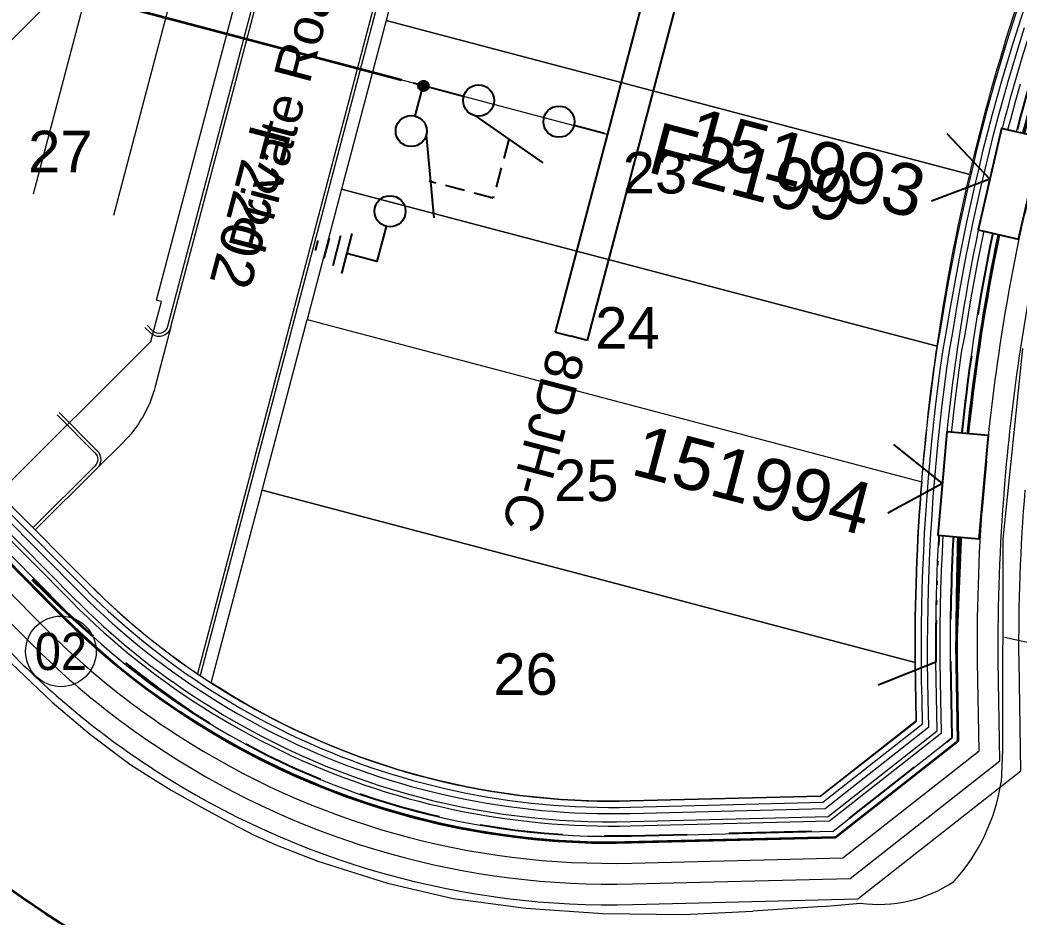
# Model space of a CAD drawing. Header units: metres. Extents: x 293418 to 294566, y 6233478 to 6234177.
# Drawn here: x 293853.39 to 293901.55, y 6233725.06 to 6233768.27 of the extents above; entities that cross this region are included whole.
import ezdxf
from ezdxf.enums import TextEntityAlignment as Align

# ---------------------------------------------------------------- set-up
doc = ezdxf.new("R2010")
doc.units = ezdxf.units.M
for name, pattern in [('Cable Exist UG', [7, 4, -1, 1, -1]), ('CENTERX2', [4, 2.5, -0.5, 0.5, -0.5]), ('DASHED', [19.05, 12.7, -6.35]), ('IE Trench LV', [6, 4, -2]), ('PHANTOMX2', [6.6, 3, -0.75, 0.2, -0.75, 0.2, -0.75, 0.2, -0.75])]:
    doc.linetypes.add(name, pattern=pattern)
doc.layers.get('0').update_dxf_attribs({"color": 6})
doc.layers.add('_User Miscellaneous1_Cons Lines', color=6, linetype='Continuous', lineweight=13, transparency=0.7)
doc.layers.add('_User Miscellaneous3_Roads', color=7, linetype='Continuous', lineweight=13, transparency=0.5)
for name, color, linetype, lineweight in [('_User Miscellaneous2_Lot Numbers', 54, 'Continuous', 13), ('_User Miscellaneous4', 151, 'Continuous', 13), ('_User_HV_Exist', 1, 'Continuous', 35), ('_User_LV_Exist', 5, 'Continuous', 35), ('Cadastre Developer_SP_NEW', 92, 'Continuous', 15), ('Cadastre Land Parcels_SP_EXT', 118, 'Continuous', 15), ('Mains_HV_EXT', 13, 'Continuous', 25), ('Mains_LV_SL_EXT', 135, 'Continuous', 25)]:
    doc.layers.add(name, color=color, linetype=linetype, lineweight=lineweight)
for name, color, linetype in [('Equip_HV_NEW', 2, 'Continuous'), ('Equip_SP_LV_NEW', 2, 'Continuous'), ('Mains_LV_New_T84', 2, 'Cable x'), ('Services_SP_NEW_UG', 2, 'IE Trench LV'), ('Trench_SP_NEW', 2, 'Continuous'), ('UG_Details_SP_MISC', 7, 'Continuous')]:
    doc.layers.add(name, color=color, linetype=linetype)
doc.styles.add('ARIAL', font='arial.ttf', dxfattribs={"height": 2})
doc.styles.get("Standard").update_dxf_attribs({"font": 'arial.ttf'})
doc.styles.add('SWG_LABEL', font='arial.ttf')
doc.styles.add('SWITCH_LABEL', font='arial.ttf', dxfattribs={"height": 2})
doc.linetypes.add('Cable New UG', pattern='A,5.5,-0.01,["X",Standard,S=1.8,R=0,X=0,Y=-0.94],-1.7', length=7.21)
doc.linetypes.add('Cable x', pattern='A,4.5,-0.01,["X",Standard,S=1.25,R=0,X=0,Y=-0.65],-1.2', length=5.71)

# ---------------------------------------------------------------- blocks, each defined once
blk = doc.blocks.new('*U532')
at = {"width": 0.9}
blk.add_attdef('ASSET_NUM', text='', height=2, dxfattribs=at).set_placement((4, 2), align=Align.MIDDLE_LEFT)
for tag, p, flags in [('SUBURB', (-2, 0), 1), ('STREETNAME', (-1.8, 0), 9), ('PARENT', (-1.6, 0), 9), ('NOTES', (-1.4, 0), 9), ('LOCATION', (-1.2, 0), 9), ('LEGEND', (-1, 0), 9), ('USAGE', (-0.8, 0), 9), ('SUPPORT_TYPE', (-0.6, 0), 9), ('STATE', (-0.4, 0), 9), ('OWNED_BY', (-0.2, 0), 9)]:
    blk.add_attdef(tag, p, '', height=0.2, rotation=270, dxfattribs=dict(flags=flags))
blk.add_wipeout([(1.349, -2.331), (-2.584, 0.758), (-1.349, 2.331), (2.584, -0.758)])
blk.add_lwpolyline([(2.584, -0.758), (-0.365, 1.558), (1.601, 0.014), (-1.349, 2.331), (-2.584, 0.758), (1.349, -2.331)], close=True)
blk = doc.blocks.new('SWG_SIE_SU_NEW')
at = {"linetype": 'CENTERX2'}
h = blk.add_hatch(color=256, dxfattribs=at)
h.dxf.hatch_style = 1
edge = h.paths.add_edge_path()
edge.add_arc((9, 0), 0.25, 0, 360)
at = {"linetype": 'Continuous'}
blk.add_line((6.25, 0.75), (2.491, 2.118), dxfattribs=at)
at = {"linetype": 'CENTERX2'}
for p, q in [((0, 0), (1.5, 0)), ((7, 0), (10, 0))]:
    blk.add_line(p, q, dxfattribs=at)
at = {"linetype": 'DASHED', "ltscale": 0.075}
blk.add_lwpolyline([(4.371, 1.434), (4.371, 4.371), (7.566, 4.371)], dxfattribs=at)
for centre in [(2.25, 0), (6.25, 0)]:
    blk.add_circle(centre, 0.75)
at = {"linetype": 'CENTERX2'}
blk.add_circle((9, 0), 0.25, dxfattribs=at)
at = {"flags": 8}
blk.add_attdef('ASSET_NUM', text='', height=2, rotation=180, dxfattribs=at).set_placement((-3, 0.012), align=Align.MIDDLE_LEFT)
at = {"flags": 1}
blk.add_attdef('Z', (0, 0), '', height=0.2, dxfattribs=at)
at = {"style": 'SWITCH_LABEL', "flags": 9}
blk.add_attdef('STREET_CODE', text='', height=0.2, dxfattribs=at).set_placement((0, 0), align=Align.MIDDLE_LEFT)
at = {"flags": 9}
for tag, p in [('ORIENTATION', (0, -0.2)), ('PARENT', (0, -0.4)), ('SUBURB', (0, -0.8)), ('STREETNAME', (0, -1)), ('USAGE', (0, -0.6)), ('LOCATION', (0, -1.2)), ('NOTES', (0, -1.4)), ('OPERATED_BY', (-0.009, -1.841)), ('OWNED_BY', (-0.003, -1.619)), ('MAINTAINED_BY', (-0.011, -2.048))]:
    blk.add_attdef(tag, text='', height=0.2, dxfattribs=at).set_placement(p, align=Align.MIDDLE_LEFT)
blk = doc.blocks.new('SWG_SIE_ES_NEW')
for p, q in [((2.5, 0.75), (6.259, 2.118)), ((8, -1.5), (10, -1.5)), ((8.25, -2), (9.75, -2)), ((8.5, -2.5), (9.5, -2.5)), ((8.75, -3), (9.25, -3))]:
    blk.add_line(p, q)
blk.add_lwpolyline([(1.75, 0), (0, 0)])
at = {"flags": 128}
blk.add_lwpolyline([(7.25, 0), (9, 0), (9, -1.5)], dxfattribs=at)
for centre in [(2.5, 0), (6.5, 0)]:
    blk.add_circle(centre, 0.75)
at = {"flags": 1}
blk.add_attdef('Z', (0.121, -0.013), '', height=0.2, dxfattribs=at)
at = {"style": 'SWITCH_LABEL', "flags": 9}
blk.add_attdef('STREET_CODE', text='', height=0.2, dxfattribs=at).set_placement((0.121, -0.213), align=Align.MIDDLE_LEFT)
at = {"flags": 9}
for tag, p in [('ORIENTATION', (0.121, -0.413)), ('SUBURB', (0.121, -1.013)), ('USAGE', (0.121, -0.813)), ('PARENT', (0.121, -0.613)), ('STREETNAME', (0.121, -1.213)), ('LOCATION', (0.121, -1.413)), ('OWNED_BY', (0.11, -1.824)), ('NOTES', (0.121, -1.613)), ('OPERATED_BY', (0.103, -2.047)), ('MAINTAINED_BY', (0.102, -2.253))]:
    blk.add_attdef(tag, text='', height=0.2, dxfattribs=at).set_placement(p, align=Align.MIDDLE_LEFT)
at = {"style": 'ARIAL', "width": 0.9, "flags": 8}
blk.add_attdef('ASSET_NUM', text='', height=2, dxfattribs=at).set_placement((5.75, -4.5), align=Align.MIDDLE_CENTER)
blk = doc.blocks.new('*U494')
for p, q in [((-1.6, 0), (-1.6, 54.053)), ((-1.6, 54.053), (-0.8, 54.053)), ((0, 54.053), (-0.8, 54.053)), ((0, 0), (0, 54.053)), ((-1.6, 0), (-0.8, 0)), ((0, 0), (-0.8, 0))]:
    blk.add_line(p, q)
at = {"style": 'ARIAL'}
blk.add_attdef('SWG_TYPE', text='', height=1.8, rotation=90, dxfattribs=at).set_placement((-0.8, 54.798), align=Align.MIDDLE_LEFT)
blk.add_attdef('SUB_TYPE', text='', height=1.8, rotation=90, dxfattribs=at).set_placement((-0.8, -0.757), align=Align.MIDDLE_RIGHT)
blk = doc.blocks.new('*U628')
blk.add_circle((0, 0), 1.7)
at = {"width": 0.9}
blk.add_attdef('CODE', text='', height=1.8, dxfattribs=at).set_placement((0, 0), align=Align.MIDDLE_CENTER)
at = {"flags": 1}
blk.add_attdef('Z', (0, 0), '', height=0.2, dxfattribs=at)

msp = doc.modelspace()

# ---------------------------------------------------------------- linework, layer by layer
at = {"layer": '_User Miscellaneous1_Cons Lines', "flags": 128}
for points in [[(293910.193, 6233798.197, -0.026616), (293883.543, 6233815.678), (293879.766, 6233818.5), (293875.968, 6233821.434), (293872.29, 6233824.322), (293867.139, 6233828.367), (293861.988, 6233832.412), (293856.045, 6233837.079), (293850.577, 6233841.372), (293848.334, 6233843.133), (293846.17, 6233845.31, 0), (293842.01, 6233849.493), (293835.734, 6233855.804), (293818.328, 6233873.306, 0.17303)], [(293789.116, 6233809.09), (293796.274, 6233801.893), (293802.197, 6233795.937), (293806.78, 6233791.328), (293812.069, 6233786.01), (293821.095, 6233776.934), (293825.961, 6233772.042), (293831.249, 6233766.724), (293835.833, 6233762.115), (293841.756, 6233756.159), (293852.369, 6233745.488), (293852.938, 6233744.907), (293856.715, 6233741.11, 0.054312), (293862.606, 6233736.342, 0.151543), (293882.784, 6233730.66), (293891.952, 6233730.892), (293896.555, 6233734.509), (293896.507, 6233737.324, -0.022427), (293896.822, 6233746.032, -0.016418), (293897.561, 6233752.56, -0.021681), (293899.131, 6233760.833, -0.021146), (293901.386, 6233768.925, -0.014725), (293903.601, 6233775.063, -0.01698)], [(293788.407, 6233808.385), (293795.564, 6233801.188), (293801.488, 6233795.232), (293806.071, 6233790.623), (293811.36, 6233785.305), (293820.386, 6233776.229), (293825.251, 6233771.337), (293830.54, 6233766.019), (293835.124, 6233761.41), (293841.047, 6233755.454), (293851.657, 6233744.785), (293852.227, 6233744.204), (293856.006, 6233740.405, 0.0543), (293862.063, 6233735.502, 0.151528), (293882.809, 6233729.661), (293892.309, 6233729.9), (293897.563, 6233734.03), (293897.507, 6233737.337, -0.022418), (293897.819, 6233745.952, -0.016421), (293898.55, 6233752.415, -0.021684), (293900.105, 6233760.605, -0.021144), (293902.336, 6233768.615, -0.014719)], [(293787.911, 6233807.891), (293795.068, 6233800.694), (293800.991, 6233794.738), (293805.575, 6233790.129), (293810.864, 6233784.812), (293819.89, 6233775.736), (293824.755, 6233770.843), (293830.044, 6233765.525), (293834.627, 6233760.916), (293840.551, 6233754.96), (293851.159, 6233744.294), (293851.728, 6233743.712), (293855.51, 6233739.911, 0.054292), (293861.683, 6233734.914, 0.151517), (293882.827, 6233728.961), (293892.559, 6233729.206), (293898.269, 6233733.694), (293898.207, 6233737.346, -0.022411), (293898.517, 6233745.895, -0.016423), (293899.243, 6233752.314, -0.021687), (293900.786, 6233760.445, -0.021143), (293903.002, 6233768.398, -0.014715)], [(293787.698, 6233807.68), (293794.855, 6233800.483), (293800.779, 6233794.527), (293805.362, 6233789.918), (293810.651, 6233784.6), (293819.677, 6233775.524), (293824.542, 6233770.632), (293829.831, 6233765.314), (293834.415, 6233760.705), (293840.338, 6233754.749), (293850.945, 6233744.083), (293851.515, 6233743.501), (293855.297, 6233739.699, 0.054289), (293861.521, 6233734.662, 0.151513), (293882.835, 6233728.661), (293892.666, 6233728.909), (293898.571, 6233733.55), (293898.507, 6233737.349, -0.022409), (293898.816, 6233745.871, -0.016424), (293899.54, 6233752.271, -0.021688), (293901.078, 6233760.376, -0.021143), (293903.287, 6233768.305, -0.014714)], [(293794.146, 6233799.778), (293800.07, 6233793.822), (293804.653, 6233789.213), (293809.942, 6233783.895), (293818.968, 6233774.819), (293823.833, 6233769.926), (293829.122, 6233764.609), (293833.706, 6233760), (293839.629, 6233754.044), (293850.234, 6233743.38), (293850.803, 6233742.799), (293854.588, 6233738.994, 0.054279), (293860.978, 6233733.822, 0.151498), (293882.861, 6233727.661), (293893.023, 6233727.918), (293899.58, 6233733.071), (293899.507, 6233737.362, -0.022399), (293899.813, 6233745.791, -0.016427), (293900.529, 6233752.127, -0.021692), (293902.052, 6233760.148, -0.021141)], [(293793.437, 6233799.072), (293799.361, 6233793.116), (293803.944, 6233788.508), (293809.233, 6233783.19), (293818.259, 6233774.114), (293823.124, 6233769.221), (293828.413, 6233763.903), (293832.997, 6233759.295), (293838.92, 6233753.339), (293849.522, 6233742.678), (293850.092, 6233742.096), (293853.879, 6233738.289, 0.054269), (293860.435, 6233732.982, 0.151485), (293882.887, 6233726.662), (293893.38, 6233726.926), (293900.588, 6233732.591), (293900.507, 6233737.375, -0.02239), (293900.809, 6233745.711, -0.016431), (293901.519, 6233751.982, -0.021695), (293903.025, 6233759.92, -0.021139)], [(293792.728, 6233798.367), (293798.652, 6233792.411), (293803.235, 6233787.802), (293808.524, 6233782.485), (293817.55, 6233773.409), (293822.415, 6233768.516), (293827.704, 6233763.198), (293832.287, 6233758.589), (293838.211, 6233752.633), (293848.81, 6233741.975), (293849.38, 6233741.394), (293853.17, 6233737.584, 0.054259), (293859.893, 6233732.142, 0.151472), (293882.912, 6233725.662), (293893.737, 6233725.935), (293901.596, 6233732.112), (293901.507, 6233737.388, -0.02238), (293901.806, 6233745.63, -0.016434)]]:
    msp.add_lwpolyline(points, format="xyb", dxfattribs=at)
for points in [[(293881.613, 6233864.404), (293854.027, 6233759.876)], [(293885.48, 6233863.383), (293857.895, 6233758.855)], [(293881.678, 6233762.757), (293842.627, 6233773.111)], [(293900.811, 6233738.548), (293943.011, 6233729.311)]]:
    msp.add_lwpolyline(points, dxfattribs=at)
at = {"layer": '_User Miscellaneous1_Cons Lines', "linetype": 'Continuous'}
for points in [[(293852.726, 6233744.695), (293856.503, 6233740.898), (293856.878, 6233740.525), (293857.259, 6233740.158), (293857.647, 6233739.797), (293858.039, 6233739.441), (293858.436, 6233739.092), (293858.838, 6233738.748), (293859.245, 6233738.41), (293859.659, 6233738.078), (293860.076, 6233737.753), (293860.498, 6233737.434), (293860.924, 6233737.12), (293861.356, 6233736.813), (293861.792, 6233736.513), (293862.232, 6233736.219), (293862.676, 6233735.932), (293863.125, 6233735.651), (293863.578, 6233735.377), (293864.035, 6233735.109), (293864.495, 6233734.849), (293864.96, 6233734.596), (293865.428, 6233734.348), (293865.901, 6233734.109), (293866.376, 6233733.876), (293866.854, 6233733.65), (293867.336, 6233733.432), (293867.822, 6233733.22), (293868.31, 6233733.016), (293868.801, 6233732.819), (293869.296, 6233732.629), (293869.793, 6233732.447), (293870.292, 6233732.273), (293870.794, 6233732.105), (293871.299, 6233731.944), (293871.806, 6233731.792), (293872.315, 6233731.647), (293872.826, 6233731.509), (293873.339, 6233731.379), (293873.854, 6233731.256), (293874.371, 6233731.142), (293874.889, 6233731.035), (293875.409, 6233730.935), (293875.931, 6233730.843), (293876.453, 6233730.759), (293876.977, 6233730.682), (293877.502, 6233730.614), (293878.027, 6233730.553), (293878.554, 6233730.5), (293879.081, 6233730.455), (293879.609, 6233730.417), (293880.138, 6233730.386), (293880.669, 6233730.364), (293881.199, 6233730.35), (293881.73, 6233730.344), (293882.26, 6233730.346), (293882.789, 6233730.355), (293892.058, 6233730.59), (293896.865, 6233734.362), (293896.835, 6233735.541), (293896.818, 6233736.432), (293896.807, 6233737.326), (293896.806, 6233738.213), (293896.813, 6233739.104), (293896.827, 6233739.992), (293896.85, 6233740.883), (293896.88, 6233741.773), (293896.917, 6233742.664), (293896.963, 6233743.554), (293897.017, 6233744.442), (293897.078, 6233745.33), (293897.149, 6233746.218), (293897.226, 6233747.106), (293897.312, 6233747.992), (293897.405, 6233748.88), (293897.507, 6233749.764), (293897.616, 6233750.647), (293897.733, 6233751.531), (293897.857, 6233752.407), (293898.022, 6233753.275), (293898.166, 6233754.159), (293898.317, 6233755.038), (293898.474, 6233755.915), (293898.64, 6233756.789), (293898.814, 6233757.662), (293898.996, 6233758.534), (293899.185, 6233759.404), (293899.382, 6233760.273), (293899.586, 6233761.142), (293899.787, 6233762.015), (293900.007, 6233762.876), (293900.236, 6233763.737), (293900.472, 6233764.595), (293900.715, 6233765.452), (293900.968, 6233766.306), (293901.227, 6233767.157), (293901.493, 6233768.006), (293901.768, 6233768.854)], [(293852.513, 6233744.483), (293856.291, 6233740.685), (293856.668, 6233740.311), (293857.053, 6233739.941), (293857.443, 6233739.576), (293857.839, 6233739.217), (293858.24, 6233738.865), (293858.645, 6233738.519), (293859.056, 6233738.178), (293859.473, 6233737.843), (293859.893, 6233737.515), (293860.318, 6233737.193), (293860.748, 6233736.877), (293861.184, 6233736.567), (293861.623, 6233736.264), (293862.067, 6233735.969), (293862.515, 6233735.679), (293862.968, 6233735.396), (293863.425, 6233735.119), (293863.885, 6233734.849), (293864.35, 6233734.587), (293864.818, 6233734.332), (293865.29, 6233734.082), (293865.767, 6233733.84), (293866.246, 6233733.606), (293866.728, 6233733.378), (293867.214, 6233733.158), (293867.704, 6233732.944), (293868.196, 6233732.738), (293868.691, 6233732.54), (293869.19, 6233732.348), (293869.691, 6233732.165), (293870.195, 6233731.989), (293870.702, 6233731.82), (293871.211, 6233731.658), (293871.722, 6233731.504), (293872.234, 6233731.358), (293872.75, 6233731.219), (293873.267, 6233731.088), (293873.787, 6233730.963), (293874.308, 6233730.848), (293874.83, 6233730.74), (293875.355, 6233730.64), (293875.881, 6233730.547), (293876.407, 6233730.462), (293876.936, 6233730.385), (293877.466, 6233730.316), (293877.995, 6233730.255), (293878.526, 6233730.201), (293879.058, 6233730.156), (293879.589, 6233730.118), (293880.123, 6233730.086), (293880.658, 6233730.065), (293881.194, 6233730.05), (293881.729, 6233730.044), (293882.263, 6233730.046), (293882.796, 6233730.055), (293892.165, 6233730.292), (293897.169, 6233734.219), (293897.135, 6233735.548), (293897.118, 6233736.437), (293897.107, 6233737.328), (293897.106, 6233738.212), (293897.113, 6233739.1), (293897.127, 6233739.986), (293897.15, 6233740.874), (293897.18, 6233741.761), (293897.217, 6233742.65), (293897.262, 6233743.537), (293897.317, 6233744.423), (293897.377, 6233745.308), (293897.448, 6233746.193), (293897.525, 6233747.078), (293897.611, 6233747.962), (293897.704, 6233748.847), (293897.805, 6233749.729), (293897.914, 6233750.609), (293898.03, 6233751.49), (293898.153, 6233752.358), (293898.318, 6233753.223), (293898.461, 6233754.11), (293898.612, 6233754.986), (293898.769, 6233755.86), (293898.935, 6233756.731), (293899.108, 6233757.602), (293899.289, 6233758.472), (293899.478, 6233759.339), (293899.674, 6233760.206), (293899.878, 6233761.074), (293900.078, 6233761.944), (293900.297, 6233762.8), (293900.526, 6233763.658), (293900.76, 6233764.514), (293901.004, 6233765.368), (293901.255, 6233766.22), (293901.513, 6233767.068), (293901.779, 6233767.915)], [(293852.087, 6233744.06), (293855.867, 6233740.261), (293856.249, 6233739.882), (293856.64, 6233739.505), (293857.037, 6233739.135), (293857.439, 6233738.77), (293857.847, 6233738.411), (293858.258, 6233738.06), (293858.676, 6233737.713), (293859.1, 6233737.372), (293859.528, 6233737.04), (293859.959, 6233736.713), (293860.397, 6233736.39), (293860.84, 6233736.076), (293861.287, 6233735.768), (293861.738, 6233735.467), (293862.193, 6233735.173), (293862.653, 6233734.885), (293863.118, 6233734.604), (293863.586, 6233734.329), (293864.058, 6233734.062), (293864.534, 6233733.803), (293865.014, 6233733.549), (293865.499, 6233733.303), (293865.986, 6233733.065), (293866.476, 6233732.833), (293866.97, 6233732.61), (293867.468, 6233732.392), (293867.969, 6233732.183), (293868.472, 6233731.981), (293868.98, 6233731.786), (293869.489, 6233731.6), (293870.002, 6233731.421), (293870.516, 6233731.249), (293871.033, 6233731.085), (293871.553, 6233730.928), (293872.074, 6233730.779), (293872.598, 6233730.638), (293873.123, 6233730.505), (293873.652, 6233730.379), (293874.183, 6233730.262), (293874.713, 6233730.152), (293875.246, 6233730.05), (293875.781, 6233729.955), (293876.316, 6233729.869), (293876.854, 6233729.79), (293877.393, 6233729.721), (293877.93, 6233729.659), (293878.47, 6233729.604), (293879.011, 6233729.558), (293879.55, 6233729.519), (293880.093, 6233729.487), (293880.638, 6233729.465), (293881.182, 6233729.45), (293881.727, 6233729.444), (293882.27, 6233729.446), (293882.809, 6233729.456), (293892.379, 6233729.697), (293897.777, 6233733.933), (293897.735, 6233735.562), (293897.718, 6233736.446), (293897.707, 6233737.332), (293897.706, 6233738.21), (293897.713, 6233739.093), (293897.727, 6233739.974), (293897.749, 6233740.857), (293897.779, 6233741.739), (293897.816, 6233742.623), (293897.861, 6233743.503), (293897.915, 6233744.384), (293897.976, 6233745.264), (293898.046, 6233746.143), (293898.122, 6233747.023), (293898.208, 6233747.902), (293898.3, 6233748.782), (293898.4, 6233749.658), (293898.509, 6233750.533), (293898.625, 6233751.409), (293898.745, 6233752.26), (293898.908, 6233753.119), (293899.053, 6233754.011), (293899.203, 6233754.883), (293899.359, 6233755.751), (293899.523, 6233756.617), (293899.696, 6233757.482), (293899.876, 6233758.347), (293900.064, 6233759.209), (293900.259, 6233760.071), (293900.463, 6233760.938), (293900.662, 6233761.802), (293900.878, 6233762.649), (293901.105, 6233763.502), (293901.338, 6233764.352), (293901.58, 6233765.201)]]:
    msp.add_lwpolyline(points, dxfattribs=at)
at = {"layer": '_User Miscellaneous3_Roads'}
for p, q in [((293901.674, 6233752.446, 104.93), (293900.729, 6233743.263, 104.565)), ((293900.729, 6233743.263, 104.565), (293900.716, 6233733.084, 104.162)), ((293851.18, 6233738.987, 102.863), (293854.94, 6233735.406, 102.864)), ((293854.94, 6233735.406, 102.864), (293856.721, 6233733.896, 102.879)), ((293856.721, 6233733.896, 102.879), (293857.854, 6233733.053, 102.898)), ((293857.854, 6233733.053, 102.898), (293858.689, 6233732.433, 102.909)), ((293900.716, 6233733.084, 104.162), (293900.64, 6233731.559, 104.083)), ((293858.689, 6233732.433, 102.909), (293859.783, 6233731.731, 102.927)), ((293859.783, 6233731.731, 102.927), (293860.678, 6233731.173, 102.94)), ((293860.678, 6233731.173, 102.94), (293862.111, 6233730.37, 102.956)), ((293862.111, 6233730.37, 102.956), (293863.188, 6233729.772, 102.962)), ((293863.188, 6233729.772, 102.962), (293864.64, 6233729.018, 102.981)), ((293864.64, 6233729.018, 102.981), (293865.72, 6233728.545, 103.009)), ((293865.72, 6233728.545, 103.009), (293867.738, 6233727.747, 103.061)), ((293867.738, 6233727.747, 103.061), (293871.099, 6233726.7, 103.084)), ((293871.099, 6233726.7, 103.084), (293874.255, 6233725.951, 103.126)), ((293874.255, 6233725.951, 103.126), (293877.756, 6233725.495, 103.15)), ((293877.756, 6233725.495, 103.15), (293881.461, 6233725.237, 103.191)), ((293885.341, 6233725.185, 103.229), (293888.692, 6233725.348, 103.239)), ((293881.461, 6233725.237, 103.191), (293885.341, 6233725.185, 103.229))]:
    msp.add_line(p, q, dxfattribs=at)
at = {"layer": '_User Miscellaneous3_Roads', "flags": 128}
for points in [[(293859.412, 6233753.465), (293859.661, 6233753.215, 0.57953), (293860.666, 6233753.485), (293865.476, 6233771.709, 0.2662), (293863.929, 6233777.47), (293814.445, 6233827.227, 0.414214), (293805.96, 6233827.251), (293784.846, 6233806.252)], [(293859.518, 6233753.571), (293859.767, 6233753.321, 0.57953), (293860.521, 6233753.523), (293865.331, 6233771.747, 0.2662), (293863.822, 6233777.365), (293814.339, 6233827.122, 0.414214), (293806.066, 6233827.144), (293788.517, 6233809.692)], [(293860.666, 6233753.485), (293859.911, 6233750.625, -0.133313), (293858.341, 6233747.902), (293857.109, 6233746.676)], [(293855.179, 6233749.255), (293857.005, 6233747.419, -0.414213), (293857.003, 6233746.783), (293854.026, 6233743.822)], [(293855.285, 6233749.361), (293857.111, 6233747.525, -0.414213), (293857.109, 6233746.676), (293854.131, 6233743.715)]]:
    msp.add_lwpolyline(points, format="xyb", dxfattribs=at)
for points in [[(293881.786, 6233811.956), (293861.946, 6233736.779)], [(293881.931, 6233811.918), (293862.077, 6233736.69)]]:
    msp.add_lwpolyline(points, dxfattribs=at)
at = {"layer": '_User Miscellaneous3_Roads', "elevation": 103.317}
msp.add_lwpolyline([(293892.054, 6233725.569), (293893.859, 6233725.735, 0.186493), (293898.365, 6233726.778, 0.149054), (293900.64, 6233731.559, 6.072535)], format="xyb", dxfattribs=at)
at = {"layer": '_User Miscellaneous3_Roads', "elevation": 103.317, "flags": 128}
msp.add_lwpolyline([(293892.054, 6233725.569), (293888.692, 6233725.348)], dxfattribs=at)
at = {"layer": '_User_HV_Exist', "linetype": 'Cable New UG'}
msp.add_lwpolyline([(293868.992, 6233830.726), (293872.084, 6233828.298), (293856.546, 6233769.421), (293871.763, 6233765.388)], dxfattribs=at)
at = {"layer": '_User_HV_Exist', "linetype": 'Cable Exist UG', "flags": 128}
for points in [[(293895.176, 6233811.155, 0.034696), (293912.718, 6233800.201), (293924.912, 6233793.909), (293921.761, 6233787.834, 0.076991), (293909.658, 6233757.394, 0.076324), (293907.612, 6233733.595), (293907.962, 6233717.911), (293892.304, 6233717.093), (293883.201, 6233716.849, -0.214624), (293844.158, 6233734.191), (293843.559, 6233734.865), (293832.581, 6233734.883), (293819.103, 6233721.416)], [(293820.017, 6233719.456), (293833.63, 6233733.031), (293842.553, 6233733.025, 0.20274), (293880.766, 6233714.85, 0.00622), (293892.353, 6233715.098), (293908.061, 6233715.909), (293908.467, 6233700.054)]]:
    msp.add_lwpolyline(points, format="xyb", dxfattribs=at)
at = {"layer": '_User_LV_Exist', "linetype": 'Cable New UG', "flags": 128}
for points in [[(293836.17, 6233758.94), (293850.945, 6233744.083), (293855.297, 6233739.699, 0.054289), (293861.521, 6233734.662, 0.151513), (293882.835, 6233728.661), (293892.666, 6233728.909), (293898.571, 6233733.55), (293898.507, 6233737.349, -0.006553), (293898.59, 6233743.37)], [(293900.539, 6233757.938, 0.024775), (293899.046, 6233748.35)]]:
    msp.add_lwpolyline(points, format="xyb", dxfattribs=at)
at = {"layer": 'Cadastre Developer_SP_NEW', "flags": 128}
for points in [[(293863.028, 6233777.314), (293857.104, 6233783.27), (293835.833, 6233762.115), (293841.756, 6233756.159), (293863.028, 6233777.314)], [(293852.369, 6233745.488), (293859.698, 6233752.783), (293860.216, 6233754.718), (293859.974, 6233754.782), (293864.619, 6233772.382), (293863.415, 6233776.924), (293863.028, 6233777.314), (293841.756, 6233756.159), (293852.369, 6233745.488)]]:
    msp.add_lwpolyline(points, dxfattribs=at)
for points in [[(293873.17, 6233776.372), (293871.027, 6233768.25), (293899.131, 6233760.833, -0.021146), (293901.386, 6233768.925), (293873.17, 6233776.372)], [(293871.027, 6233768.25), (293868.883, 6233760.128), (293897.561, 6233752.56, -0.021681), (293899.131, 6233760.833), (293871.027, 6233768.25)], [(293868.883, 6233760.128), (293867.225, 6233753.843), (293896.822, 6233746.032, -0.016418), (293897.561, 6233752.56), (293868.883, 6233760.128)], [(293896.822, 6233746.032, 0.022427), (293896.507, 6233737.324), (293865.056, 6233745.624), (293867.225, 6233753.843), (293896.822, 6233746.032)], [(293896.507, 6233737.324), (293896.555, 6233734.509), (293891.952, 6233730.892), (293882.784, 6233730.66, -0.151543), (293862.606, 6233736.342), (293865.056, 6233745.624), (293896.507, 6233737.324)]]:
    msp.add_lwpolyline(points, format="xyb", dxfattribs=at)
at = {"layer": 'Cadastre Land Parcels_SP_EXT', "linetype": 'Continuous'}
msp.add_lwpolyline([(293852.938, 6233744.907), (293856.715, 6233741.11), (293857.088, 6233740.74), (293857.466, 6233740.376), (293857.85, 6233740.017), (293858.238, 6233739.665), (293858.633, 6233739.318), (293859.031, 6233738.978), (293859.435, 6233738.643), (293859.845, 6233738.313), (293860.259, 6233737.991), (293860.677, 6233737.674), (293861.1, 6233737.363), (293861.528, 6233737.059), (293861.96, 6233736.761), (293862.396, 6233736.47), (293862.838, 6233736.185), (293863.283, 6233735.907), (293863.732, 6233735.635), (293864.185, 6233735.369), (293864.641, 6233735.112), (293865.102, 6233734.86), (293865.566, 6233734.615), (293866.034, 6233734.377), (293866.506, 6233734.147), (293866.98, 6233733.922), (293867.458, 6233733.706), (293867.94, 6233733.496), (293868.423, 6233733.293), (293868.911, 6233733.098), (293869.401, 6233732.91), (293869.894, 6233732.73), (293870.389, 6233732.556), (293870.887, 6233732.39), (293871.388, 6233732.231), (293871.891, 6233732.08), (293872.395, 6233731.936), (293872.901, 6233731.8), (293873.41, 6233731.67), (293873.921, 6233731.548), (293874.433, 6233731.435), (293874.948, 6233731.329), (293875.463, 6233731.23), (293875.98, 6233731.139), (293876.498, 6233731.055), (293877.018, 6233730.979), (293877.538, 6233730.912), (293878.06, 6233730.852), (293878.582, 6233730.798), (293879.105, 6233730.754), (293879.628, 6233730.717), (293880.153, 6233730.685), (293880.679, 6233730.664), (293881.205, 6233730.65), (293881.731, 6233730.644), (293882.257, 6233730.646), (293882.783, 6233730.655), (293891.951, 6233730.887), (293891.951, 6233730.887), (293896.562, 6233734.505), (293896.535, 6233735.535), (293896.518, 6233736.427), (293896.507, 6233737.324), (293896.506, 6233738.214), (293896.513, 6233739.107), (293896.527, 6233739.999), (293896.55, 6233740.892), (293896.58, 6233741.784), (293896.618, 6233742.678), (293896.663, 6233743.57), (293896.718, 6233744.462), (293896.779, 6233745.352), (293896.85, 6233746.243), (293896.927, 6233747.133), (293897.014, 6233748.022), (293897.107, 6233748.912), (293897.209, 6233749.8), (293897.319, 6233750.686), (293897.436, 6233751.571), (293897.561, 6233752.456), (293897.727, 6233753.327), (293897.87, 6233754.209), (293898.021, 6233755.09), (293898.179, 6233755.969), (293898.346, 6233756.846), (293898.52, 6233757.722), (293898.702, 6233758.597), (293898.892, 6233759.469), (293899.089, 6233760.341), (293899.294, 6233761.21), (293899.495, 6233762.085), (293899.717, 6233762.951), (293899.946, 6233763.815), (293900.183, 6233764.675), (293900.427, 6233765.535), (293900.68, 6233766.392), (293900.94, 6233767.245), (293901.207, 6233768.098), (293901.483, 6233768.948)], dxfattribs=at)
at = {"layer": 'Mains_HV_EXT', "linetype": 'Cable Exist UG'}
for points in [[(293698.113, 6233549.025), (293697.766, 6233550.641), (293702.776, 6233559.944), (293702.776, 6233559.944), (293717.575, 6233551.927), (293728.142, 6233572.449), (293728.142, 6233572.449), (293728.874, 6233573.897), (293750.544, 6233613.971), (293782.709, 6233673.317), (293788.661, 6233684.311), (293790.924, 6233688.49), (293799.664, 6233701.468), (293812.232, 6233714.551), (293832.581, 6233734.883), (293843.559, 6233734.865), (293844.158, 6233734.191), (293844.158, 6233734.191, 0.201406), (293880.82, 6233716.842), (293880.82, 6233716.842), (293883.201, 6233716.849), (293892.304, 6233717.093), (293907.962, 6233717.911), (293907.939, 6233720.443)], [(293698.125, 6233548.648), (293699.888, 6233549.163), (293704.223, 6233556.886), (293704.223, 6233556.886), (293718.726, 6233549.026), (293730.626, 6233572.971), (293730.626, 6233572.971), (293752.296, 6233613.019), (293784.478, 6233672.358), (293790.433, 6233683.351), (293792.648, 6233687.447), (293801.246, 6233700.196), (293813.681, 6233713.137), (293833.63, 6233733.031), (293842.553, 6233733.025), (293842.553, 6233733.025, 0.20274), (293880.766, 6233714.85), (293880.766, 6233714.85), (293883.205, 6233714.855), (293883.205, 6233714.855), (293892.353, 6233715.098), (293908.061, 6233715.909), (293908.222, 6233710.108)]]:
    msp.add_lwpolyline(points, format="xyb", dxfattribs=at)
at = {"layer": 'Mains_LV_New_T84', "color": 2, "linetype": 'Cable New UG', "lineweight": 35, "flags": 128}
msp.add_lwpolyline([(293794.794, 6233800.462), (293815.505, 6233779.719), (293834.415, 6233760.705), (293855.297, 6233739.699, 0.199485), (293881.852, 6233728.648), (293892.666, 6233728.909), (293898.571, 6233733.55), (293898.504, 6233738.167), (293898.812, 6233745.861, -0.037437), (293901.078, 6233760.376), (293903.287, 6233768.305), (293905.46, 6233774.327), (293908.035, 6233780.222), (293914.042, 6233792.445), (293911.377, 6233799.805, -0.031115), (293891.117, 6233812.723), (293886.016, 6233810.011)], format="xyb", dxfattribs=at)
at = {"layer": 'Mains_LV_SL_EXT', "linetype": 'Cable Exist UG'}
msp.add_lwpolyline([(293854.027, 6233721.963, -0.060925), (293843.532, 6233730.471)], format="xyb", dxfattribs=at)
at = {"layer": 'Services_SP_NEW_UG', "linetype": 'PHANTOMX2', "flags": 128}
for points in [[(293900.102, 6233760.607), (293897.634, 6233763.236)], [(293900.102, 6233760.607), (293896.727, 6233759.34)], [(293897.816, 6233745.949), (293895.005, 6233748.208)], [(293897.816, 6233745.949), (293894.65, 6233744.224)]]:
    msp.add_lwpolyline(points, dxfattribs=at)
at = {"layer": 'Services_SP_NEW_UG', "linetype": 'PHANTOMX2'}
msp.add_lwpolyline([(293897.816, 6233745.949, 0.022158), (293897.508, 6233737.333), (293894.279, 6233736.063)], format="xyb", dxfattribs=at)
at = {"layer": 'Trench_SP_NEW', "linetype": 'IE Trench LV', "flags": 128}
for points in [[(293906.714, 6233778.077, 0.010374), (293905.181, 6233774.438, 0.014715), (293903.002, 6233768.398, 0.014734), (293901.386, 6233762.875)], [(293900.246, 6233758.006, 0.024666), (293898.747, 6233748.376)], [(293898.347, 6233743.392, 0.01584), (293898.207, 6233737.346), (293898.269, 6233733.694), (293892.559, 6233729.206), (293882.827, 6233728.961, -0.151517), (293861.683, 6233734.914)]]:
    msp.add_lwpolyline(points, format="xyb", dxfattribs=at)
at = {"layer": 'Trench_SP_NEW', "linetype": 'IE Trench LV', "lineweight": 35, "flags": 128}
msp.add_lwpolyline([(293861.683, 6233734.914, -0.060993), (293851.728, 6233743.712), (293836.17, 6233758.941)], format="xyb", dxfattribs=at)

# ---------------------------------------------------------------- block references
at = {"layer": '_User Miscellaneous4'}
msp.add_blockref('*U628', (293855.366, 6233737.858), dxfattribs=at).add_auto_attribs({'CODE': '02'})
at = {"layer": 'Equip_HV_NEW', "linetype": 'CENTERX2', "rotation": 165.2162599744069}
msp.add_blockref('*U494', (293892.959, 6233805.505), dxfattribs=at).add_auto_attribs({'SUB_TYPE': 'PS', 'SWG_TYPE': '8DJH-C'})
at = {"layer": 'Equip_HV_NEW', "linetype": 'CENTERX2'}
ref = msp.add_blockref('SWG_SIE_ES_NEW', (293872.875, 6233765.341), dxfattribs=dict(at, rotation=255.2162599744069))
ref.add_attrib('ASSET_NUM', 'F2202', dxfattribs={"layer": '0', "height": 2, "rotation": 255.2163, "style": 'ARIAL'}).set_placement((293863.481, 6233755.413), align=Align.MIDDLE_RIGHT)
ref = msp.add_blockref('SWG_SIE_SU_NEW', (293881.526, 6233762.8), dxfattribs=dict(at, rotation=165.2162599744069))
ref.add_attrib('ASSET_NUM', 'F2199', dxfattribs={"layer": '0', "height": 2.5, "rotation": 345.1706, "style": 'SWG_LABEL'}).set_placement((293883.843, 6233762.176), align=Align.MIDDLE_LEFT)

# ---------------------------------------------------------------- texts
at = {"layer": '_User Miscellaneous2_Lot Numbers', "char_height": 2, "attachment_point": 5}
for s, insert in [('27', (293855.341, 6233761.937)), ('23', (293883.974, 6233760.902)), ('24', (293882.65, 6233753.44)), ('25', (293880.668, 6233746.086)), ('26', (293877.743, 6233736.751))]:
    msp.add_mtext_dynamic_manual_height_columns(s, width=4.13663, gutter_width=12.5, heights=[0], dxfattribs=dict(at, insert=insert))
at = {"layer": 'UG_Details_SP_MISC'}
msp.add_text('Private Road (Lot 1)', height=1.8, rotation=75.2162, dxfattribs=at).set_placement((293865.154, 6233756.898))

# ---------------------------------------------------------------- next in the draw order: block references
at = {"layer": 'Equip_SP_LV_NEW'}
ref = msp.add_blockref('*U532', (293901.076, 6233760.38), dxfattribs=dict(at, rotation=295.0256572857854))
ref.add_attrib('ASSET_NUM', '151993', dxfattribs={"layer": '0', "height": 2.5, "rotation": 345.0586}).set_placement((293885.624, 6233762.893), align=Align.MIDDLE_LEFT)
ref = msp.add_blockref('*U532', (293898.812, 6233745.861), dxfattribs=dict(at, rotation=303.0499542870129))
ref.add_attrib('ASSET_NUM', '151994', dxfattribs={"layer": '0', "height": 2.5, "rotation": 345.2163}).set_placement((293883.056, 6233747.615), align=Align.MIDDLE_LEFT)

doc.saveas('drawing.dxf')
